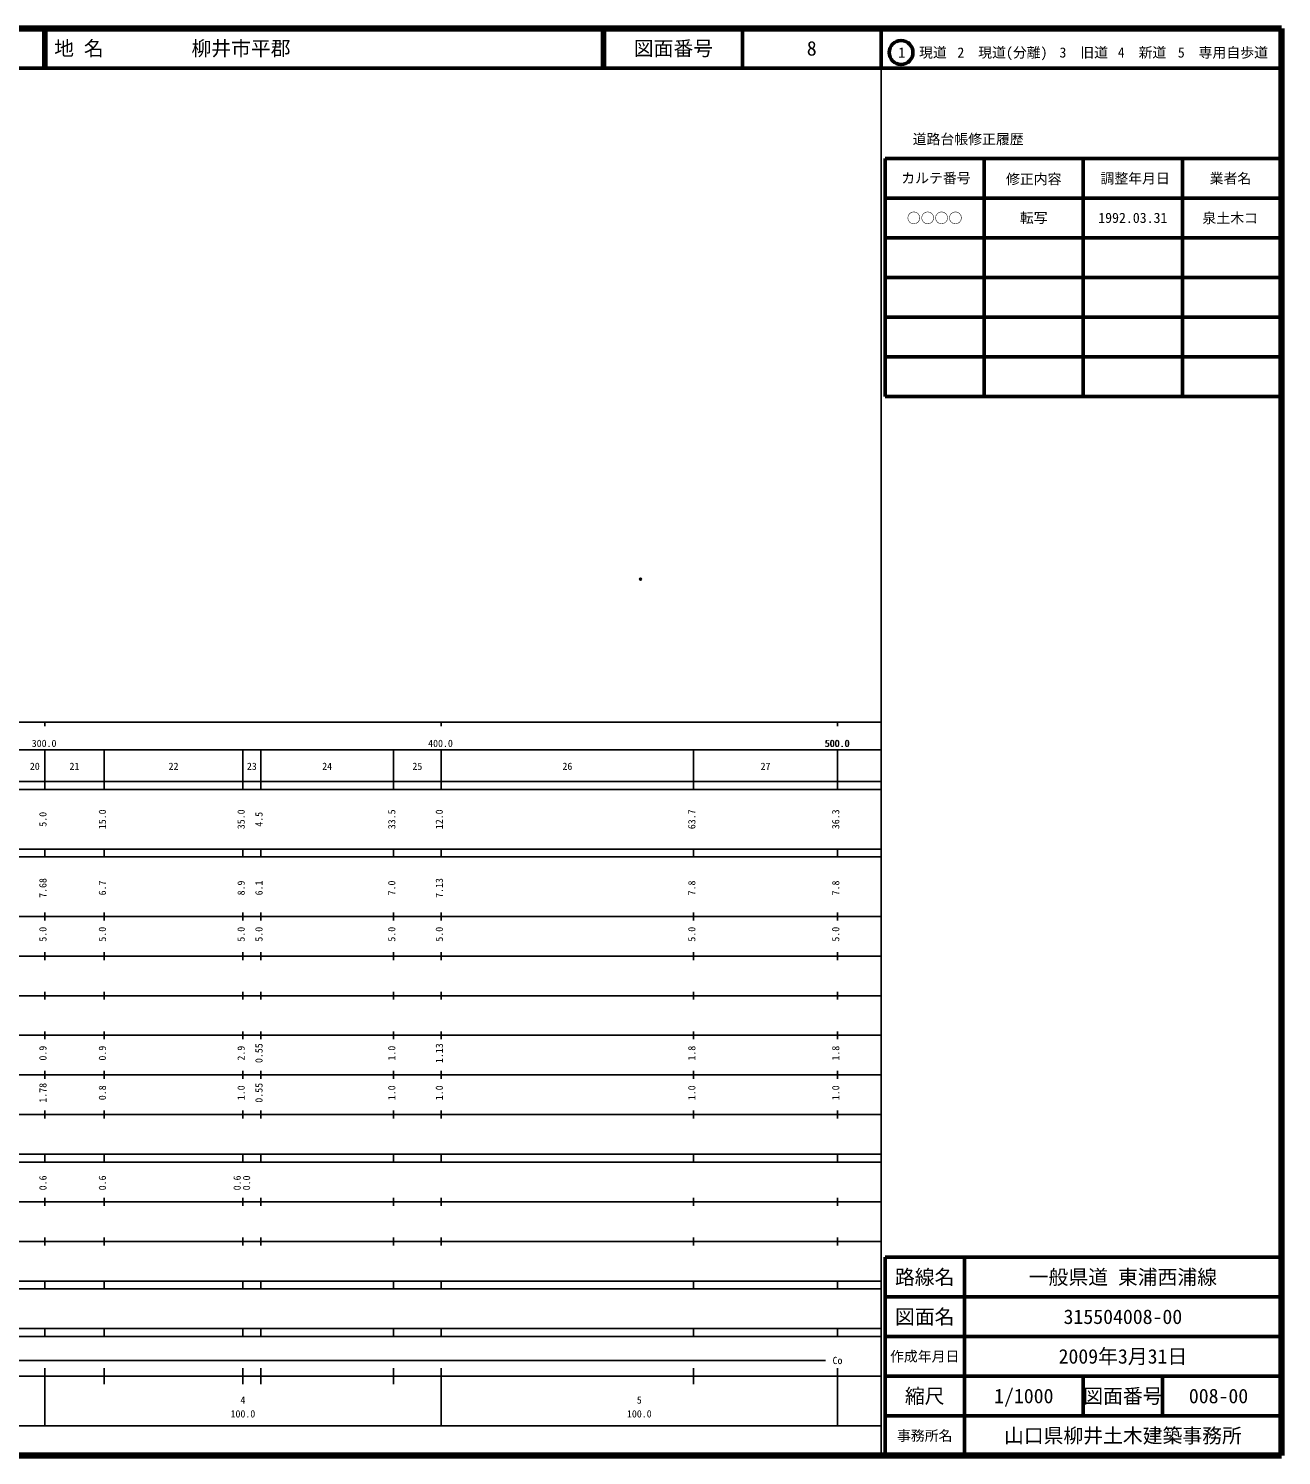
# Model space of a CAD drawing. Units: millimetres on the paper. Extents: x 40 to 680, y 20 to 380.
# Drawn here: x 363.9 to 680, y 20 to 380 of the extents above; entities that cross this region are included whole.
import ezdxf
from ezdxf.enums import TextEntityAlignment as Align

# ---------------------------------------------------------------- set-up
doc = ezdxf.new("R2010")
doc.units = ezdxf.units.MM
doc.header["$PDMODE"] = 32
doc.header["$PDSIZE"] = 0.5
doc.layers.add('M-OTRS', color=6, linetype='Continuous')
doc.layers.add('M-TTL-TXT', color=7, linetype='Continuous')
for name, color, linetype, lineweight in [('M-TTL', 2, 'Continuous', 140), ('M-TTL-BAND', 7, 'Continuous', 25), ('M-TTL-FRAM', 2, 'Continuous', 50), ('M-TTL-LINE', 7, 'Continuous', 50)]:
    doc.layers.add(name, color=color, linetype=linetype, lineweight=lineweight)
doc.styles.add('ＭＳ ゴシック', font='')
doc.styles.get('ＭＳ ゴシック').set_extended_font_data('MS Gothic')

msp = doc.modelspace()

# ---------------------------------------------------------------- linework, layer by layer
at = {"layer": 'M-OTRS'}
msp.add_point((518.333, 241.095), dxfattribs=at)
at = {"layer": 'M-TTL'}
for p, q in [((680, 380), (40, 380)), ((680, 20), (680, 380)), ((40, 20), (680, 20))]:
    msp.add_line(p, q, dxfattribs=at)
at = {"layer": 'M-TTL-BAND'}
for p, q in [((579, 20), (579, 370)), ((40, 205), (579, 205)), ((368, 205), (368, 204)), ((468, 205), (468, 204)), ((568, 205), (568, 204)), ((68, 198), (579, 198)), ((368, 188), (368, 198)), ((383, 188), (383, 198)), ((418, 188), (418, 198)), ((422.5, 188), (422.5, 198)), ((456, 188), (456, 198)), ((468, 188), (468, 198)), ((531.7, 188), (531.7, 198)), ((568, 188), (568, 198)), ((40, 190), (579, 190)), ((40, 188), (579, 188)), ((40, 173), (579, 173)), ((368, 171), (368, 173)), ((383, 171), (383, 173)), ((418, 171), (418, 173)), ((422.5, 171), (422.5, 173)), ((456, 171), (456, 173)), ((468, 171), (468, 173)), ((531.7, 171), (531.7, 173)), ((568, 171), (568, 173)), ((40, 171), (579, 171)), ((40, 156), (579, 156)), ((368, 155), (368, 157)), ((383, 155), (383, 157)), ((418, 155), (418, 157)), ((422.5, 155), (422.5, 157)), ((456, 155), (456, 157)), ((468, 155), (468, 157)), ((531.7, 155), (531.7, 157)), ((568, 155), (568, 157)), ((46, 146), (579, 146)), ((368, 145), (368, 147)), ((383, 145), (383, 147)), ((418, 145), (418, 147)), ((422.5, 145), (422.5, 147)), ((456, 145), (456, 147)), ((468, 145), (468, 147)), ((531.7, 145), (531.7, 147)), ((568, 145), (568, 147)), ((368, 135), (368, 137)), ((383, 135), (383, 137)), ((418, 135), (418, 137)), ((422.5, 135), (422.5, 137)), ((456, 135), (456, 137)), ((468, 135), (468, 137)), ((531.7, 135), (531.7, 137)), ((568, 135), (568, 137)), ((52, 136), (579, 136)), ((46, 126), (579, 126)), ((368, 125), (368, 127)), ((383, 125), (383, 127)), ((418, 125), (418, 127)), ((422.5, 125), (422.5, 127)), ((456, 125), (456, 127)), ((468, 125), (468, 127)), ((531.7, 125), (531.7, 127)), ((568, 125), (568, 127)), ((52, 116), (579, 116)), ((368, 115), (368, 117)), ((383, 115), (383, 117)), ((418, 115), (418, 117)), ((422.5, 115), (422.5, 117)), ((456, 115), (456, 117)), ((468, 115), (468, 117)), ((531.7, 115), (531.7, 117)), ((568, 115), (568, 117)), ((46, 106), (579, 106)), ((368, 105), (368, 107)), ((383, 105), (383, 107)), ((418, 105), (418, 107)), ((422.5, 105), (422.5, 107)), ((456, 105), (456, 107)), ((468, 105), (468, 107)), ((531.7, 105), (531.7, 107)), ((568, 105), (568, 107)), ((40, 96), (579, 96)), ((40, 94), (579, 94)), ((368, 94), (368, 96)), ((383, 94), (383, 96)), ((418, 94), (418, 96)), ((422.5, 94), (422.5, 96)), ((456, 94), (456, 96)), ((468, 94), (468, 96)), ((531.7, 94), (531.7, 96)), ((568, 94), (568, 96)), ((49, 84), (579, 84)), ((368, 83), (368, 85)), ((383, 83), (383, 85)), ((418, 83), (418, 85)), ((422.5, 83), (422.5, 85)), ((456, 83), (456, 85)), ((468, 83), (468, 85)), ((531.7, 83), (531.7, 85)), ((568, 83), (568, 85)), ((40, 74), (579, 74)), ((368, 73), (368, 75)), ((383, 73), (383, 75)), ((418, 73), (418, 75)), ((422.5, 73), (422.5, 75)), ((456, 73), (456, 75)), ((468, 73), (468, 75)), ((531.7, 73), (531.7, 75)), ((568, 73), (568, 75)), ((40, 64), (579, 64)), ((40, 62), (579, 62)), ((368, 62), (368, 64)), ((383, 62), (383, 64)), ((418, 62), (418, 64)), ((422.5, 62), (422.5, 64)), ((456, 62), (456, 64)), ((468, 62), (468, 64)), ((531.7, 62), (531.7, 64)), ((568, 62), (568, 64)), ((40, 52), (579, 52)), ((368, 50), (368, 52)), ((383, 50), (383, 52)), ((418, 50), (418, 52)), ((422.5, 50), (422.5, 52)), ((456, 50), (456, 52)), ((468, 50), (468, 52)), ((531.7, 50), (531.7, 52)), ((568, 50), (568, 52)), ((40, 50), (579, 50)), ((71, 44), (565, 44)), ((40, 40), (579, 40)), ((368, 27.5), (368, 42)), ((383, 38), (383, 42)), ((418, 38), (418, 42)), ((422.5, 38), (422.5, 42)), ((456, 38), (456, 42)), ((468, 27.5), (468, 42)), ((531.7, 38), (531.7, 42)), ((568, 27.5), (568, 42)), ((68, 27.5), (579, 27.5))]:
    msp.add_line(p, q, dxfattribs=at)
at = {"layer": 'M-TTL-FRAM'}
for p, q in [((580, 347.197), (580, 287.197)), ((580, 347.197), (680, 347.197)), ((580, 287.197), (680, 287.197)), ((680, 70), (580, 70)), ((580, 70), (580, 20))]:
    msp.add_line(p, q, dxfattribs=at)
at = {"layer": 'M-TTL-LINE'}
for p, q in [((367.75, 380), (367.75, 370)), ((368.25, 380), (368.25, 370)), ((508.747, 380), (508.747, 370)), ((509.247, 380), (509.247, 370)), ((543.997, 380), (543.997, 370)), ((579, 380), (579, 370)), ((40, 370), (680, 370)), ((605, 347.197), (605, 287.197)), ((630, 347.197), (630, 287.197)), ((655, 347.197), (655, 287.197)), ((580, 337.197), (680, 337.197)), ((580, 327.197), (680, 327.197)), ((580, 317.197), (680, 317.197)), ((580, 307.197), (680, 307.197)), ((580, 297.197), (680, 297.197)), ((600, 70), (600, 20)), ((680, 60), (580, 60)), ((680, 50), (580, 50)), ((680, 40), (580, 40)), ((630, 40), (630, 30)), ((650, 40), (650, 30)), ((680, 30), (580, 30))]:
    msp.add_line(p, q, dxfattribs=at)
msp.add_circle((584.031, 373.958), 3, dxfattribs=at)

# ---------------------------------------------------------------- texts
at = {"layer": 'M-TTL-BAND', "style": 'ＭＳ ゴシック'}
for s, p in [('300.0', (367.844, 198.195)), ('400.0', (467.844, 198.195)), ('500.0', (567.844, 198.195)), ('500.0', (568, 198.195)), ('20', (365.5, 192.405)), ('21', (375.5, 192.405)), ('22', (400.5, 192.405)), ('23', (420.25, 192.405)), ('24', (439.25, 192.405)), ('25', (462, 192.405)), ('26', (499.85, 192.405)), ('27', (549.85, 192.405)), ('Co', (568, 42.5)), ('4', (418, 32.523)), ('5', (518, 32.523)), ('100.0', (418, 29.033)), ('100.0', (518, 29.033))]:
    msp.add_text(s, height=1.833, dxfattribs=at).set_placement(p, align=Align.BOTTOM_CENTER)
for s, p in [('5.0', (369, 180.5)), ('15.0', (384, 180.5)), ('35.0', (419, 180.5)), ('4.5', (423.5, 180.5)), ('33.5', (457, 180.5)), ('12.0', (469, 180.5)), ('63.7', (532.7, 180.5)), ('36.3', (569, 180.5)), ('7.68', (369, 163.174)), ('6.7', (384, 163.174)), ('8.9', (419, 163.174)), ('6.1', (423.5, 163.174)), ('7.0', (457, 163.174)), ('7.13', (469, 163.174)), ('7.8', (532.7, 163.174)), ('7.8', (569, 163.174)), ('5.0', (369, 151.5)), ('5.0', (384, 151.5)), ('5.0', (419, 151.5)), ('5.0', (423.5, 151.5)), ('5.0', (457, 151.5)), ('5.0', (469, 151.5)), ('5.0', (532.7, 151.5)), ('5.0', (569, 151.5)), ('0.9', (369, 121.5)), ('0.9', (384, 121.5)), ('2.9', (419, 121.5)), ('0.55', (423.5, 121.5)), ('1.0', (457, 121.5)), ('1.13', (469, 121.5)), ('1.8', (532.7, 121.5)), ('1.8', (569, 121.5)), ('1.78', (369, 111.5)), ('0.8', (384, 111.5)), ('1.0', (419, 111.5)), ('0.55', (423.5, 111.5)), ('1.0', (457, 111.5)), ('1.0', (469, 111.5)), ('1.0', (532.7, 111.5)), ('1.0', (569, 111.5)), ('0.6', (369, 88.764)), ('0.6', (384, 88.764)), ('0.6', (418, 88.764)), ('0.0', (420.37, 88.764))]:
    msp.add_text(s, height=1.833, rotation=90, dxfattribs=at).set_placement(p, align=Align.BOTTOM_CENTER)
at = {"layer": 'M-TTL-TXT', "style": 'ＭＳ ゴシック'}
for s, p in [('地 名', (370.38, 375)), ('柳井市平郡', (405.024, 375))]:
    msp.add_text(s, height=3.666, dxfattribs=at).set_placement(p, align=Align.MIDDLE_LEFT)
for s, height, p in [('図面番号', 3.666, (526.622, 375)), ('8', 3.666, (561.497, 375)), ('1\u3000現道', 2.566, (589.448, 373.958)), ('2\u3000現道(分離)', 2.566, (609.619, 373.958)), ('3\u3000旧道', 2.566, (630.121, 373.958)), ('4\u3000新道', 2.566, (644.824, 373.958)), ('5\u3000専用自歩道', 2.566, (665.228, 373.958)), ('道路台帳修正履歴', 2.566, (600.968, 352.113)), ('カルテ番号', 2.566, (592.839, 342.277)), ('修正内容', 2.566, (617.509, 342.023)), ('調整年月日', 2.566, (643.089, 342.197)), ('業者名', 2.566, (667.134, 342.197)), ('○○○○', 2.566, (592.5, 332.189)), ('転写', 2.566, (617.5, 332.245)), ('1992.03.31', 2.566, (642.5, 332.245)), ('泉土木コ', 2.566, (667.077, 332.189)), ('路線名', 3.666, (590, 65)), ('路線名', 3.666, (590, 65)), ('一般県道 東浦西浦線', 3.666, (640, 65)), ('図面名', 3.666, (590, 55)), ('図面名', 3.666, (590, 55)), ('315504008-00', 3.666, (640, 55)), ('2009年3月31日', 3.666, (640, 45)), ('作成年月日', 2.566, (590, 45)), ('作成年月日', 2.566, (590, 45)), ('縮尺', 3.666, (590, 35)), ('縮尺', 3.666, (590, 35)), ('1/1000', 3.666, (615, 35)), ('図面番号', 3.666, (640, 35)), ('図面番号', 3.666, (640, 35)), ('008-00', 3.666, (664.125, 35)), ('事務所名', 2.566, (590, 25)), ('事務所名', 2.566, (590, 25)), ('山口県柳井土木建築事務所', 3.666, (640, 25))]:
    msp.add_text(s, height=height, dxfattribs=at).set_placement(p, align=Align.MIDDLE_CENTER)

doc.saveas('drawing.dxf')
